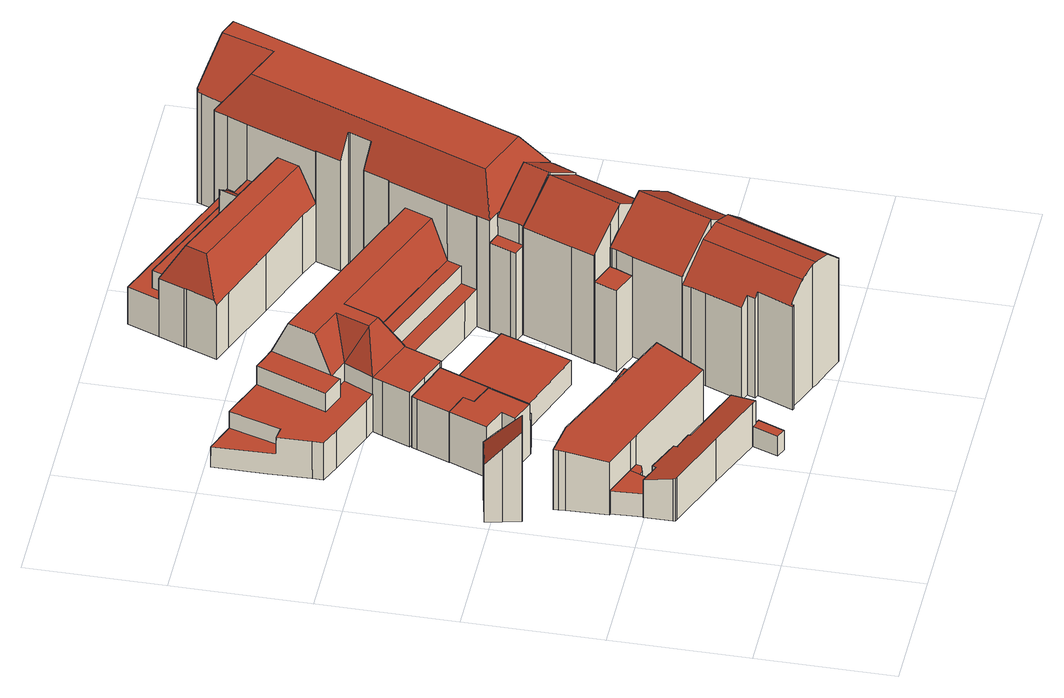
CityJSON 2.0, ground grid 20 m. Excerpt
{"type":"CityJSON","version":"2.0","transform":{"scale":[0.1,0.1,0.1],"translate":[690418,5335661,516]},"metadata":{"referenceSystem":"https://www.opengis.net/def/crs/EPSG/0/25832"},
"CityObjects":{
"building1":{"type":"Building","attributes":{"Gemeindeschluessel":"09162000","HoeheDach":"520.570","HoeheGrund":"516.590","Methode":"2000","NiedrigsteTraufeDesGebaeudes":"520.570","Geometrietyp2DReferenz":"3000","function":"31001_1000","roofType":"1000","measuredHeight":3.98,"storeysAboveGround":1},"geometry":[{"type":"MultiSurface","lod":"2","boundaries":[[[0,1,2,3]],[[3,2,4,5]],[[4,2,1,6,7,8]],[[9,10,11,0,3,5]],[[11,6,1,0]],[[5,4,8,9]],[[10,7,6,11]],[[9,8,7,10]]],"semantics":{"surfaces":[{"type":"WallSurface"},{"type":"RoofSurface"},{"type":"GroundSurface"}],"values":[0,0,1,2,0,0,0,0]}}]},
"building2":{"type":"Building","attributes":{"Gemeindeschluessel":"09162000","HoeheDach":"532.097","HoeheGrund":"516.730","Methode":"2000","NiedrigsteTraufeDesGebaeudes":"526.633","Geometrietyp2DReferenz":"3000","function":"31001_1000","roofType":"2100","measuredHeight":15.37,"storeysAboveGround":3},"geometry":[{"type":"MultiSurface","lod":"2","boundaries":[[[12,13,14,15,16,17]],[[18,19,20,21,22,23]],[[24,25,21,20]],[[18,23,26,27]],[[28,29,12,17]],[[15,14,25,24]],[[24,20,19,18,27,28,17,16,15]],[[29,26,23,22,21,25,14,13,12]],[[27,26,29,28]]],"semantics":{"surfaces":[{"type":"WallSurface"},{"type":"GroundSurface"},{"type":"RoofSurface"}],"values":[0,0,0,0,0,0,1,2,0]}}]},
"building3":{"type":"Building","attributes":{"Gemeindeschluessel":"09162000","HoeheDach":"520.643","HoeheGrund":"516.530","Methode":"3100","NiedrigsteTraufeDesGebaeudes":"520.643","Geometrietyp2DReferenz":"3000","function":"31001_1000","roofType":"1000","measuredHeight":4.11},"geometry":[{"type":"MultiSurface","lod":"2","boundaries":[[[30,31,32,33]],[[31,34,35,32]],[[36,37,33,32,35,38]],[[1,6,36,38]],[[1,34,31,30,39,6]],[[34,1,38,35]],[[6,39,37,36]],[[39,30,33,37]]],"semantics":{"surfaces":[{"type":"WallSurface"},{"type":"GroundSurface"},{"type":"RoofSurface"}],"values":[0,0,1,0,2,0,0,0]}}]},
"building4":{"type":"Building","attributes":{"Gemeindeschluessel":"09162000","HoeheDach":"523.851","HoeheGrund":"516.509","Methode":"2000","NiedrigsteTraufeDesGebaeudes":"522.915","Geometrietyp2DReferenz":"3000","function":"31001_1000","roofType":"2100","measuredHeight":7.34,"storeysAboveGround":2},"geometry":[{"type":"MultiSurface","lod":"2","boundaries":[[[40,41,42,43]],[[44,45,46,47]],[[48,49,50,51]],[[52,53,54,55]],[[56,57,58,59]],[[51,50,60,61]],[[59,58,45,44]],[[56,59,44,47,62,63,52,55,64,40,43,65,66,67,48,51,61]],[[47,46,68,62]],[[65,69,70,66]],[[61,60,57,56]],[[67,71,49,48]],[[66,70,71,67]],[[43,42,69,65]],[[55,54,72,64]],[[64,72,41,40]],[[60,50,49,71,70,69,42,41,72,54,53,73,68,46,45,58,57]],[[62,68,73,63]],[[63,73,53,52]]],"semantics":{"surfaces":[{"type":"WallSurface"},{"type":"GroundSurface"},{"type":"RoofSurface"}],"values":[0,0,0,0,0,0,0,1,0,0,0,0,0,0,0,0,2,0,0]}}]},
"building5":{"type":"Building","attributes":{"Gemeindeschluessel":"09162000","HoeheDach":"526.996","HoeheGrund":"516.421","Methode":"2000","NiedrigsteTraufeDesGebaeudes":"525.519","Geometrietyp2DReferenz":"3000","function":"31001_1000","roofType":"2100","measuredHeight":10.57,"storeysAboveGround":3},"geometry":[{"type":"MultiSurface","lod":"2","boundaries":[[[74,75,76,77]],[[78,79,80,81]],[[77,76,82,83]],[[74,77,83,84,78,81,85,86,87,88]],[[85,89,90,86]],[[84,91,79,78]],[[81,80,89,85]],[[83,82,91,84]],[[92,93,90,89,80,79,91,82,76,75]],[[88,92,75,74]],[[86,90,93,87]],[[87,93,92,88]]],"semantics":{"surfaces":[{"type":"WallSurface"},{"type":"GroundSurface"},{"type":"RoofSurface"}],"values":[0,0,0,1,0,0,0,0,2,0,0,0]}}]},
"building6":{"type":"Building","attributes":{"Gemeindeschluessel":"09162000","HoeheDach":"519.850","HoeheGrund":"516.505","Methode":"2000","NiedrigsteTraufeDesGebaeudes":"519.850","Geometrietyp2DReferenz":"3000","function":"31001_2463","roofType":"1000","measuredHeight":3.35,"storeysAboveGround":1},"geometry":[{"type":"MultiSurface","lod":"2","boundaries":[[[65,94,95,43]],[[66,96,94,65]],[[97,98,99,100]],[[100,99,96,66]],[[100,66,65,43,101,97]],[[101,102,98,97]],[[43,95,102,101]],[[98,102,95,94,96,99]]],"semantics":{"surfaces":[{"type":"WallSurface"},{"type":"GroundSurface"},{"type":"RoofSurface"}],"values":[0,0,0,0,1,0,0,2]}}]},
"building7":{"type":"Building","attributes":{"Gemeindeschluessel":"09162000","HoeheDach":"524.864","HoeheGrund":"516.170","Methode":"2000","NiedrigsteTraufeDesGebaeudes":"522.150","Geometrietyp2DReferenz":"3000","function":"31001_9998","roofType":"1000","measuredHeight":8.69,"storeysAboveGround":3},"geometry":[{"type":"MultiSurface","lod":"2","boundaries":[[[103,104,105,106,107,108,109,110]],[[106,111,112,113,114,115,107]],[[116,109,108,117]],[[118,119,120,121]],[[113,112,122,123]],[[118,121,124,125,126,127,128,116,117,115,114,113,123]],[[121,120,129,124]],[[111,106,105,130]],[[125,124,129,130,105,104,126]],[[128,110,109,116]],[[117,108,107,115]],[[129,120,119,122,112,111,130]],[[123,122,119,118]],[[127,103,110,128]],[[126,104,103,127]]],"semantics":{"surfaces":[{"type":"RoofSurface"},{"type":"WallSurface"},{"type":"GroundSurface"}],"values":[0,1,1,1,1,2,1,1,1,1,1,0,1,1,1]}}]},
"building8":{"type":"Building","attributes":{"Gemeindeschluessel":"09162000","HoeheDach":"524.882","HoeheGrund":"516.150","Methode":"2000","NiedrigsteTraufeDesGebaeudes":"519.240","Geometrietyp2DReferenz":"3000","function":"31001_9998","roofType":"1000","measuredHeight":8.73,"storeysAboveGround":1},"geometry":[{"type":"MultiSurface","lod":"2","boundaries":[[[131,132,133,134]],[[135,136,137,138,139,140,141]],[[141,140,122,142]],[[143,107,108,144]],[[136,135,141,142,145,146,143,144,147,131,134,148,149,150,151,152,153]],[[147,109,132,131]],[[154,155,156,153,152,151,157]],[[158,159,160,161]],[[159,158,162,150,149,148,163]],[[137,156,155,138]],[[150,162,157,151]],[[144,108,109,147]],[[146,145,112,161,160,107,143]],[[108,107,160,159,163,133,132,109]],[[142,122,112,145]],[[155,154,139,138]],[[134,133,163,148]],[[112,122,140,139,154,157,162,158,161]],[[153,156,137,136]]],"semantics":{"surfaces":[{"type":"WallSurface"},{"type":"GroundSurface"},{"type":"RoofSurface"}],"values":[0,0,0,0,1,0,0,0,0,2,0,0,0,2,0,0,0,2,0]}}]},
"building9":{"type":"Building","attributes":{"Gemeindeschluessel":"09162000","HoeheDach":"518.641","HoeheGrund":"516.150","Methode":"1000","NiedrigsteTraufeDesGebaeudes":"518.641","Geometrietyp2DReferenz":"3000","function":"51009_1610","roofType":"1000","measuredHeight":2.49},"geometry":[{"type":"MultiSurface","lod":"2","boundaries":[[[164,165,166,167]],[[168,169,170,171,165,164]],[[172,169,168,164,167,173]],[[171,170,174,175,166,165]],[[169,172,173,175,174,170]],[[167,166,175,173]]],"semantics":{"surfaces":[{"type":"WallSurface"},{"type":"GroundSurface"},{"type":"RoofSurface"}],"values":[0,0,1,2,0,0]}}]},
"building10":{"type":"Building","attributes":{"Gemeindeschluessel":"09162000","HoeheDach":"520.380","HoeheGrund":"516.140","Methode":"1000","NiedrigsteTraufeDesGebaeudes":"520.380","Geometrietyp2DReferenz":"3000","function":"51009_1610","roofType":"1000","measuredHeight":4.24},"geometry":[{"type":"MultiSurface","lod":"2","boundaries":[[[176,177,178,179]],[[180,177,176,181]],[[182,179,178,183]],[[181,176,179,182,184]],[[180,185,183,178,177]],[[180,181,184,185]],[[184,182,183,185]]],"semantics":{"surfaces":[{"type":"WallSurface"},{"type":"RoofSurface"},{"type":"GroundSurface"}],"values":[0,0,0,1,2,0,0]}}]},
"building11":{"type":"Building","attributes":{"Gemeindeschluessel":"09162000","HoeheDach":"537.520","HoeheGrund":"516.210","Methode":"2000","NiedrigsteTraufeDesGebaeudes":"532.088","Geometrietyp2DReferenz":"3000","function":"31001_1000","roofType":"3100","measuredHeight":21.31,"storeysAboveGround":4},"geometry":[{"type":"MultiSurface","lod":"2","boundaries":[[[186,187,188,189]],[[190,191,192,193,194,195]],[[196,197,198,199]],[[188,187,200,195,194,201,202,203,204,205,206,207,208,209]],[[210,204,203,211]],[[212,213,192,191]],[[214,215,197,196]],[[216,206,205,217]],[[211,203,202,218]],[[219,208,207,220]],[[221,222,223,224,212,191,190,225]],[[224,226,198,197,215,213,212]],[[196,199,227,223,222,221,225,228,229,186,189,230,219,220,216,217,210,211,218,231,232,233,234,235,214]],[[217,205,204,210]],[[189,188,209,230]],[[201,194,193,192,213,215,214,235,234,233,232,231,218,202]],[[227,226,224,223]],[[199,198,226,227]],[[229,228,225,190,195,200,187,186]],[[220,207,206,216]],[[230,209,208,219]]],"semantics":{"surfaces":[{"type":"WallSurface"},{"type":"RoofSurface"},{"type":"GroundSurface"}],"values":[0,1,0,1,0,1,0,0,0,0,0,1,2,0,0,0,0,0,0,0,0]}}]},
"building12":{"type":"Building","attributes":{"Gemeindeschluessel":"09162000","HoeheDach":"530.201","HoeheGrund":"516.120","Methode":"1000","NiedrigsteTraufeDesGebaeudes":"530.201","Geometrietyp2DReferenz":"3000","function":"51009_1610","roofType":"1000","measuredHeight":14.08},"geometry":[{"type":"MultiSurface","lod":"2","boundaries":[[[236,237,238,239]],[[240,241,237,236]],[[239,238,242,243]],[[244,245,246,247]],[[237,241,246,245,242,238]],[[247,246,241,240]],[[239,243,244,247,240,236]],[[243,242,245,244]]],"semantics":{"surfaces":[{"type":"WallSurface"},{"type":"RoofSurface"},{"type":"GroundSurface"}],"values":[0,0,0,0,1,0,2,0]}}]},
"building13":{"type":"Building","attributes":{"Gemeindeschluessel":"09162000","HoeheDach":"538.606","HoeheGrund":"516.176","Methode":"2000","NiedrigsteTraufeDesGebaeudes":"533.463","Geometrietyp2DReferenz":"3000","function":"31001_9998","roofType":"3100","measuredHeight":22.43,"storeysAboveGround":6},"geometry":[{"type":"MultiSurface","lod":"2","boundaries":[[[248,249,250,251,252,253,254]],[[255,256,257,258]],[[259,260,261,262]],[[258,257,263,264]],[[265,251,250,266]],[[262,261,253,267]],[[266,250,249,268]],[[268,249,248,214]],[[214,248,254,269]],[[254,253,261,260,263,257,256,270]],[[269,254,270,218]],[[264,263,260,259]],[[271,252,251,265]],[[267,253,252,271]],[[218,270,256,255]],[[268,214,269,218,255,258,264,259,262,267,271,265,266]]],"semantics":{"surfaces":[{"type":"RoofSurface"},{"type":"WallSurface"},{"type":"GroundSurface"}],"values":[0,1,1,1,1,1,1,1,1,0,1,1,1,1,1,2]}}]},
"building14":{"type":"Building","attributes":{"Gemeindeschluessel":"09162000","HoeheDach":"531.421","HoeheGrund":"516.247","Methode":"1000","NiedrigsteTraufeDesGebaeudes":"531.421","Geometrietyp2DReferenz":"3000","function":"51009_1610","roofType":"1000","measuredHeight":15.17},"geometry":[{"type":"MultiSurface","lod":"2","boundaries":[[[272,273,274,275]],[[272,275,276,277,278,279,280]],[[281,282,283,284,285,274,273]],[[280,281,273,272]],[[276,285,284,277]],[[277,284,283,278]],[[279,282,281,280]],[[275,274,285,276]],[[278,283,282,279]]],"semantics":{"surfaces":[{"type":"WallSurface"},{"type":"GroundSurface"},{"type":"RoofSurface"}],"values":[0,1,2,0,0,0,0,0,0]}}]},
"building15":{"type":"Building","attributes":{"Gemeindeschluessel":"09162000","HoeheDach":"539.310","HoeheGrund":"516.187","Methode":"2000","NiedrigsteTraufeDesGebaeudes":"534.625","Geometrietyp2DReferenz":"3000","function":"31001_9998","roofType":"3100","measuredHeight":23.12,"storeysAboveGround":6},"geometry":[{"type":"MultiSurface","lod":"2","boundaries":[[[286,287,288,289]],[[290,291,292,293]],[[294,295,296,271]],[[297,290,293,294,271,267,262,259,286,289,298,299]],[[271,296,300,267]],[[300,296,295,292,291,301,302]],[[299,303,304,297]],[[259,305,287,286]],[[289,288,306,298]],[[262,307,305,259]],[[293,292,295,294]],[[287,305,307,302,301,304,303,306,288]],[[297,304,301,291,290]],[[267,300,302,307,262]],[[298,306,303,299]]],"semantics":{"surfaces":[{"type":"WallSurface"},{"type":"GroundSurface"},{"type":"RoofSurface"}],"values":[0,0,0,1,0,2,0,0,0,0,0,2,0,0,0]}}]},
"building16":{"type":"Building","attributes":{"Gemeindeschluessel":"09162000","HoeheDach":"540.930","HoeheGrund":"516.089","Methode":"2000","NiedrigsteTraufeDesGebaeudes":"519.614","Geometrietyp2DReferenz":"3000","function":"31001_1000","roofType":"1000","measuredHeight":24.84,"storeysAboveGround":7},"geometry":[{"type":"MultiSurface","lod":"2","boundaries":[[[308,309,310,311,312,313]],[[314,315,316,317]],[[318,319,320,321]],[[322,323,324,315,314,325]],[[326,327,328,329]],[[330,331,332,333]],[[334,335,336,337]],[[338,339,340,341]],[[329,342,343,344]],[[345,346,347,348]],[[349,350,351,352]],[[353,354,355,356,357,358]],[[359,360,336,335]],[[361,362,363,364]],[[337,336,360,365]],[[366,367,368,369]],[[370,371,372,373,374]],[[375,376,377]],[[349,352,378,379,380,381,382,383]],[[384,385,386,387]],[[380,388,389,390,391,381]],[[364,363,392,393]],[[394,395,396,397]],[[398,399,400,401]],[[389,388,394,397]],[[384,402,389,403,385]],[[404,405,406,407]],[[408,409,410,411]],[[412,348,347,401,400,413]],[[414,415,416,417,418,366,369,419,420,421,422,423,320,319]],[[424,391,390,425]],[[414,426,427,415]],[[428,429,430,431]],[[432,433,434,324,435]],[[436,437,438,439]],[[333,332,440,441]],[[399,442,375,377]],[[443,444,445,446,447,448]],[[449,450,451,452]],[[399,453,442]],[[351,454,455,456,378,352]],[[425,390,389,402]],[[457,321,320,423,370,374,458]],[[459,460,461,322,325,462]],[[463,464,465,466,467,368,367]],[[468,469,450,449]],[[463,367,366,418,470]],[[350,349,383,471]],[[381,391,424,472,382]],[[473,474,475,476]],[[477,478,373,372,421,420]],[[479,480,481,482]],[[431,430,445,483]],[[484,485,486,487,488,489,440,332,331]],[[490,416,415,427]],[[407,406,491,492]],[[493,494,495,463,470]],[[375,494,493]],[[496,484,331,330]],[[497,498,499,500]],[[347,346,501,398,401]],[[502,503,461,460]],[[504,505,506,507]],[[417,493,470,418]],[[508,311,310,392,363,362,509,510,464,511]],[[512,513,505,504]],[[514,515,516]],[[484,496,517,485]],[[518,499,498,343,342,328,327,481,480,444,443]],[[519,395,394]],[[520,492,491,521,522]],[[432,435,508,511,495,494,375,442]],[[523,520,522,524,525]],[[359,335,334,403,389,397,396,526,527,528]],[[375,493,376]],[[323,312,311,508,435,324]],[[521,529,456,455,410,409,506,505,513,530,313,312,323,322,461,503,448,447,524,522]],[[531,441,440,489,532,533]],[[519,534,535,526,396,395]],[[371,422,421,372]],[[452,451,377,416,490]],[[439,438,339,338]],[[378,456,529,360,359,528,536,379]],[[537,538,405,404]],[[344,343,498,497]],[[469,413,400,399,377,451,450]],[[416,377,376,493,417]],[[328,342,329]],[[487,516,539]],[[356,317,316,540,357]],[[355,541,317,356]],[[536,528,527,535,542]],[[379,536,542,519,394,388,380]],[[334,337,365,491,406,405,538,386,385,403]],[[543,459,462,541,355,354]],[[393,392,310,309]],[[345,543,354,353,501,346]],[[488,532,489]],[[527,526,535]],[[341,340,429,428]],[[473,476,544,545,517,496,330,333,441,531,502,460,459,543,345,348,412,468,449,452,490,427,426,318,321,457,458,478,477,546,547,548,549,361,364,393,309,308,550,512,504,507,408,411,454,351,350,471,472,424,425,402,384,387,537,404,407,492,520,523,436,439,338,341,428,431,483,479,482,326,329,344,497,500]],[[546,477,420,419,467,466]],[[447,446,551,525,524]],[[548,547,465,464,510]],[[487,486,552,553,475,474,514,516]],[[473,500,499,518,515,514,474]],[[426,414,319,318]],[[534,542,535]],[[488,487,539]],[[365,360,529,521,491]],[[517,545,552,486,485]],[[463,495,511,464]],[[462,325,314,317,541]],[[411,410,455,454]],[[369,368,467,419]],[[446,445,430,429,340,339,438,437,551]],[[387,386,538,537]],[[519,542,534]],[[479,483,445,444,480]],[[370,423,422,371]],[[550,530,513,512]],[[516,515,518,443,448,503,533,532,488,539]],[[546,466,465,547]],[[324,434,554]],[[434,433,432,442,453]],[[458,374,373,478]],[[507,506,409,408]],[[471,383,382,472]],[[434,453,399,398,358,357,540,554]],[[308,313,530,550]],[[531,533,503,502]],[[412,413,469,468]],[[436,523,525,551,437]],[[476,475,553,544]],[[358,398,501,353]],[[548,510,509,549]],[[316,315,324,554,540]],[[544,553,552,545]],[[482,481,327,326]],[[549,509,362,361]]],"semantics":{"surfaces":[{"type":"WallSurface"},{"type":"RoofSurface"},{"type":"GroundSurface"}],"values":[0,0,0,0,0,0,0,0,0,0,0,1,1,0,0,0,1,0,1,0,1,0,0,0,1,0,0,0,0,1,0,0,0,1,0,0,1,1,0,0,0,0,0,0,1,0,0,0,0,0,0,0,0,1,0,0,1,1,0,0,1,0,0,0,1,0,0,0,1,0,0,1,0,0,1,0,1,0,1,0,0,0,0,0,0,1,0,0,0,0,0,1,1,1,0,0,0,0,0,0,2,0,1,0,1,0,0,0,0,0,0,0,1,0,0,1,0,0,0,0,0,1,0,0,1,0,0,0,0,0,0,0,0,0,0,0,1,0,0,0]}}]}
},
"vertices":[
[101,213,6],[101,213,46],[93,195,46],[93,195,6],[91,189,46],[91,189,6],[107,228,46],[59,246,46],[61,201,46],[61,201,6],[59,246,6],[107,228,6],
[8,408,106],[50,417,106],[56,419,106],[56,419,7],[50,417,7],[8,408,7],[55,365,7],[56,391,7],[56,392,7],[56,392,134],[56,391,134],[55,365,161],[56,398,7],[56,398,128],[19,358,161],[19,358,7],[13,384,7],[13,384,133],
[119,215,46],[113,213,46],[113,213,5],[119,215,5],[107,211,46],[107,211,5],[107,228,5],[121,222,5],[101,213,5],[121,222,46],
[260,120,5],[260,120,71],[246,84,78],[246,84,5],[94,195,5],[94,195,69],[141,175,69],[141,175,5],[65,156,5],[65,156,78],[62,157,78],[62,157,5],[140,170,5],[140,170,70],[167,160,70],[167,160,5],[61,201,5],[61,201,70],[91,189,70],[91,189,5],[62,160,78],[62,160,5],[139,169,5],[140,169,5],[166,157,5],[245,83,5],[238,86,5],[155,120,5],[139,169,71],[245,83,78],[238,86,79],[155,120,78],[166,157,71],[140,169,70],
[56,323,4],[56,323,108],[102,315,110],[102,315,4],[276,161,4],[276,161,95],[121,222,95],[121,222,4],[304,230,109],[304,230,4],[300,220,4],[107,228,4],[59,246,4],[57,306,4],[56,316,4],[107,228,95],[59,246,95],[300,220,107],[56,316,107],[57,306,105],
[245,83,39],[246,84,39],[238,86,39],[238,43,5],[238,43,39],[224,49,39],[224,49,5],[253,81,5],[253,81,39],
[142,410,89],[133,390,89],[166,377,89],[190,438,89],[158,451,89],[164,467,89],[130,480,89],[108,424,89],[190,438,61],[193,437,61],[193,437,2],[190,438,2],[158,451,2],[130,480,2],[164,467,2],[182,378,2],[182,378,61],[171,382,61],[171,382,2],[204,432,61],[204,432,2],[168,376,2],[166,377,2],[133,390,2],[142,410,2],[108,424,2],[168,376,61],[166,377,61],
[149,528,1],[149,528,89],[152,535,89],[152,535,1],[215,452,1],[238,442,1],[238,442,32],[215,452,32],[215,452,61],[212,453,61],[212,453,1],[204,432,1],[158,451,1],[164,467,1],[193,437,1],[191,437,1],[130,480,1],[186,522,1],[220,510,1],[221,509,1],[233,505,1],[235,504,1],[260,494,1],[235,504,61],[235,504,32],[260,494,32],[233,505,61],[220,510,61],[220,510,89],[191,437,89],[191,437,61],[221,509,61],[186,522,89],
[270,251,1],[270,251,26],[287,297,26],[287,297,1],[312,235,1],[322,231,1],[322,231,26],[312,235,26],[322,232,1],[342,282,1],[322,232,26],[342,282,26],
[361,454,44],[361,454,1],[264,492,1],[264,492,44],[323,351,1],[323,351,44],[262,490,44],[262,490,1],[223,388,44],[223,388,1],
[331,51,2],[331,51,182],[330,48,182],[330,48,2],[380,32,214],[385,29,215],[444,177,215],[434,182,212],[415,189,206],[356,41,206],[494,144,2],[494,144,181],[485,122,181],[485,122,2],[336,49,187],[395,197,187],[368,208,161],[364,195,162],[356,174,162],[334,120,162],[347,115,174],[343,103,174],[349,101,181],[328,49,180],[356,174,2],[364,195,2],[415,18,206],[473,166,206],[499,155,2],[499,155,181],[347,115,2],[334,120,2],[368,208,2],[349,101,2],[343,103,2],[385,29,2],[415,18,2],[440,8,2],[440,8,181],[380,32,2],[441,8,181],[441,8,2],[356,41,2],[336,49,2],[328,49,2],[395,197,2],[415,189,2],[434,182,2],[444,177,2],[473,166,2],
[397,282,1],[397,282,142],[362,296,142],[362,296,1],[407,305,1],[407,305,142],[375,329,142],[375,329,1],[411,315,1],[411,315,142],[409,312,142],[409,312,1],
[499,155,175],[528,229,175],[542,262,175],[505,277,204],[497,280,210],[476,288,226],[434,181,226],[397,282,2],[397,282,175],[407,305,175],[407,305,2],[411,315,2],[411,315,175],[431,307,191],[431,307,2],[409,312,175],[409,312,2],[505,277,2],[542,262,2],[476,288,2],[528,229,2],[434,181,2],[368,208,175],[497,280,2],
[399,442,2],[399,442,154],[402,449,154],[402,449,2],[414,480,2],[433,473,2],[421,442,2],[418,435,2],[416,435,2],[416,435,154],[418,435,154],[421,442,154],[433,473,154],[414,480,154],
[375,329,2],[375,329,189],[373,329,188],[373,329,2],[478,410,2],[478,410,232],[539,387,187],[539,387,2],[511,315,2],[511,315,186],[497,280,187],[474,412,2],[387,363,2],[415,435,2],[476,288,202],[477,411,233],[434,305,233],[415,435,187],[474,412,231],[411,315,215],[387,363,187],[431,307,231],
[472,630,1],[444,641,1],[444,641,97],[472,630,97],[472,630,191],[472,630,192],[430,522,65],[430,522,95],[266,587,95],[266,587,65],[62,638,1],[62,638,65],[62,654,65],[62,654,1],[421,499,191],[438,543,191],[438,543,95],[421,499,65],[729,872,1],[729,872,193],[728,869,193],[728,869,1],[416,435,1],[416,435,185],[418,435,187],[418,435,1],[333,908,65],[333,908,95],[340,927,95],[340,927,65],[610,917,1],[610,917,195],[611,919,195],[611,919,1],[728,869,192],[640,644,192],[640,644,1],[237,514,1],[237,514,65],[234,507,65],[234,507,1],[400,783,98],[400,783,1],[486,750,1],[486,750,102],[254,559,63],[256,564,63],[257,563,63],[266,587,63],[258,590,63],[248,564,63],[547,820,95],[554,839,95],[262,713,1],[262,713,97],[276,707,96],[276,707,1],[554,839,65],[161,635,65],[161,635,97],[127,648,97],[127,648,65],[61,703,36],[80,700,36],[103,775,36],[96,778,36],[59,792,36],[206,604,157],[175,593,96],[175,593,95],[514,738,102],[524,763,155],[317,848,155],[286,832,102],[285,828,94],[313,817,95],[336,960,1],[336,960,65],[345,956,65],[345,956,1],[329,879,155],[318,914,101],[303,876,102],[302,873,102],[436,644,97],[436,644,1],[443,832,155],[443,832,156],[453,858,156],[453,858,101],[248,564,65],[248,564,95],[227,510,95],[227,510,65],[318,914,1],[318,914,65],[364,948,1],[364,948,65],[537,880,65],[537,880,1],[519,694,1],[519,694,228],[501,701,192],[501,701,1],[222,511,1],[222,511,95],[90,626,65],[159,599,65],[175,593,65],[196,636,65],[166,647,65],[166,750,65],[104,775,65],[103,775,65],[80,700,65],[61,703,65],[302,873,1],[303,876,1],[90,626,1],[159,599,1],[631,911,1],[631,911,214],[667,897,247],[667,897,1],[246,646,157],[254,632,132],[266,611,96],[447,566,157],[605,912,1],[605,912,192],[607,918,192],[607,918,1],[421,442,187],[421,442,1],[226,596,157],[529,463,249],[695,886,249],[669,896,249],[643,820,249],[590,841,249],[453,493,249],[153,538,1],[153,538,95],[169,578,95],[169,578,1],[248,564,96],[515,738,1],[515,738,192],[514,738,191],[60,714,1],[59,792,1],[392,510,1],[421,499,1],[421,499,192],[392,510,65],[166,648,97],[201,737,97],[186,742,97],[169,749,97],[166,750,97],[187,525,1],[187,525,95],[166,647,96],[313,817,1],[285,828,1],[552,418,1],[552,418,190],[543,396,190],[543,396,1],[104,775,1],[96,778,1],[698,884,1],[698,884,243],[703,883,236],[703,883,1],[669,896,1],[415,435,184],[474,412,235],[477,411,237],[492,449,237],[438,471,191],[432,473,186],[175,593,1],[566,869,65],[566,869,1],[196,636,96],[225,653,157],[176,673,157],[415,435,1],[628,614,1],[628,614,192],[555,426,192],[555,426,1],[254,559,65],[414,480,1],[414,480,192],[507,661,1],[507,661,228],[519,692,228],[519,692,1],[462,605,157],[248,718,97],[244,720,97],[191,712,157],[506,660,1],[506,660,228],[554,425,190],[554,425,191],[553,425,191],[474,412,1],[554,425,192],[444,832,155],[573,888,1],[566,869,191],[573,888,191],[592,881,1],[574,888,192],[592,881,192],[475,849,138],[475,849,101],[547,820,101],[554,839,191],[487,667,192],[433,473,1],[432,473,191],[433,473,192],[465,823,138],[468,832,138],[536,794,155],[359,950,1],[359,950,65],[492,449,191],[258,590,95],[257,563,65],[465,823,155],[256,564,1],[539,387,1],[478,410,1],[169,749,1],[186,742,1],[244,720,1],[248,718,1],[487,667,1],[592,881,191],[478,410,236],[539,387,190],[266,611,95]
]}
